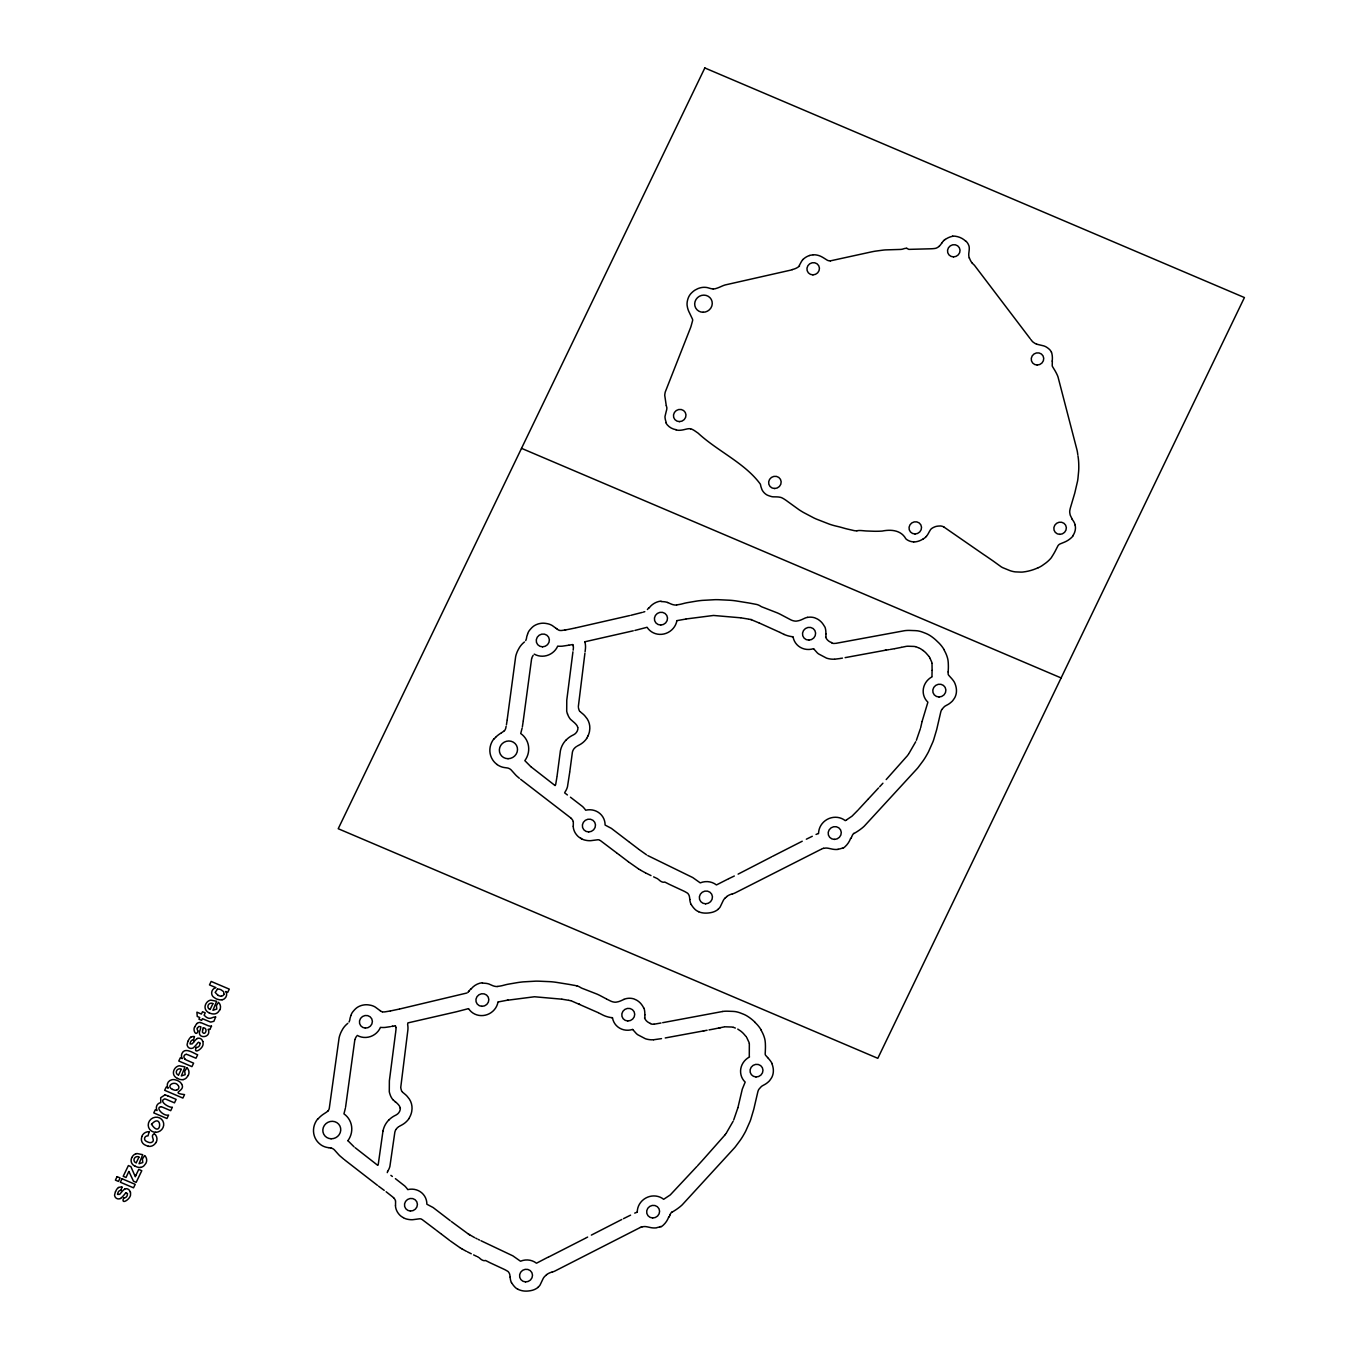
<?xml version="1.0" encoding="UTF-8"?>
<svg xmlns="http://www.w3.org/2000/svg" width="1359" height="1359" viewBox="0 0 1359 1359"><rect width="100%" height="100%" fill="white"/><g stroke="black" fill="none" stroke-linecap="round" stroke-linejoin="round"><path stroke-width="1.5" d="M825.949 633.923L825.932 635.417A18.109 17.242 -29.4 0 0 825.949 636.912M578.339 706.629L584.914 653.237M644.896 1014.816L644.862 1016.294A17.956 17.106 -29.4 0 0 644.879 1017.772M400.769 1087.183L407.87 1030.037A25.26 24.054 -29.4 0 0 407.972 1027.523L407.87 1026.096A18.38 17.497 -29.4 0 0 407.632 1024.482L407.904 1022.902L455.044 1012.081M948.157 671.89L948.344 668.543A62.021 59.049 -29.4 0 0 948.293 663.821L948.293 663.447A46.987 44.728 -29.4 0 0 948.191 662.003L948.038 660.559A23.239 22.118 -29.4 0 0 947.376 657.552A35.555 33.856 -29.4 0 0 945.422 652.507L943.876 649.517M932.104 670.242L932.019 663.464M932.087 670.463L931.985 675.389A20.623 19.638 -29.4 0 0 932.138 676.765A16.359 15.578 -29.4 0 0 927.891 702.178L922.081 721.459M1052.308 361.069L1052.223 365.758A4.298 4.077 -29.4 0 0 1052.461 366.488L1053.735 368.612A54.224 51.625 -29.4 0 1 1057.506 375.594A36.982 35.215 -29.4 0 1 1058.049 377.072L1076.821 449.302A36.982 35.198 -29.4 0 1 1077.381 451.817L1077.806 454.687M507.179 719.777L515.656 656.618A29.915 28.471 -29.4 0 1 516.318 654.155L517.116 652.031A30.119 28.675 -29.4 0 1 518.255 649.67L519.393 647.631A20.98 19.977 -29.4 0 1 523.521 642.756L524.438 641.992M523.266 720.746L531.607 658.724M507.128 720.287L506.431 724.772M523.215 721.204L522.383 726.759M569.778 771.742L572.394 752.257A10.057 9.581 -29.4 0 1 573.379 749.658M569.71 772.32L567.484 786.708A16.546 15.764 -29.4 0 1 565.225 791.702L564.648 792.858L567.416 794.964M573.158 650.163L573.328 648.6A16.886 16.087 -29.4 0 0 573.396 647.462L573.362 646.561M585.1 651.742L585.423 648.855A25.447 24.224 -29.4 0 0 585.525 646.306L585.44 644.964A18.567 17.667 -29.4 0 0 585.168 643.249L584.863 641.975M395.639 1032.313L395.945 1029.799A16.767 15.968 -29.4 0 0 396.013 1028.678L395.979 1027.761M557.054 776.142L560.367 751A28.658 27.282 -29.4 0 1 560.706 749.539L560.927 748.775A23.273 22.169 -29.4 0 1 561.216 747.875L561.267 747.722A20.98 19.977 -29.4 0 1 566.38 739.704M572.937 651.827L566.771 700.174L566.703 711.216A28.063 26.721 -29.4 0 0 567.196 713.084L567.484 713.985M395.571 1032.84L389.37 1080.813L389.286 1091.736A27.741 26.416 -29.4 0 0 389.761 1093.587L390.05 1094.471A17.497 16.648 -29.4 0 0 392.921 1099.72M556.935 777.008L555.712 784.33A3.652 3.482 -29.4 0 1 555.253 785.366M345.56 1107.313L354.818 1039.89M345.39 1108.18L343.946 1113.853A20.215 19.247 -29.4 0 1 347.904 1140.677M522.128 728.067L520.718 733.537A20.436 19.468 -29.4 0 1 524.846 760.649L530.859 766.697M506.126 726.318L505.854 727.609A6.438 6.132 -29.4 0 1 504.444 730.751M922.014 721.782L920.655 727.694M382.966 1131.096L378.312 1163.984A3.635 3.465 -29.4 0 1 377.853 1165.071M202.644 1029.952L202.967 1028.508A12.265 11.67 -29.4 0 0 203.086 1027.71C208.623 1027.863 205.141 1036.424 202.44 1032.228A8.035 7.644 -29.4 0 1 202.712 1029.969M737.937 1107.585L742.286 1089.154L745.174 1082.104A16.206 15.425 -29.4 0 1 749.438 1057.013A20.436 19.468 -29.4 0 1 749.285 1055.603L749.336 1043.746M737.886 1107.772L733.707 1119.935M920.4 728.611L916.374 740.298M120.951 1190.552L121.953 1187.07M193.488 1040.06L194.473 1036.577A5.385 5.13 -29.4 0 0 191.092 1037.087M149.082 1132.2L147.978 1135.903A2.854 2.718 -29.4 0 0 145.005 1140.235L145.702 1140.897A8.8 8.375 -29.4 0 0 147.451 1141.866A10.43 9.938 -29.4 0 0 149.796 1142.613L150.832 1142.596A2.735 2.599 -29.4 0 0 151.359 1142.477C156.421 1140.728 149.49 1135.954 154.026 1134.035M531.726 658.317L532.099 657.331A13.301 12.656 -29.4 0 1 532.354 656.788L533.17 655.327M223.997 994.125L223.623 991.679L221.109 989.845A7.101 6.761 -29.4 0 0 217.423 989.063M354.937 1039.499L355.328 1038.463A13.607 12.961 -29.4 0 1 355.565 1037.987L356.364 1036.526M527.649 633.906L527.887 633.192A10.447 9.938 -29.4 0 1 529.466 630.372L529.687 630.1A25.396 24.173 -29.4 0 1 530.622 629.013L531.063 628.521A23.375 22.254 -29.4 0 1 532.201 627.348L532.439 627.145A13.437 12.792 -29.4 0 1 533.509 626.244L533.9 625.972A13.93 13.267 -29.4 0 1 536.329 624.647L537.671 624.121A16.155 15.374 -29.4 0 1 539.37 623.645L540.729 623.39A15.73 14.983 -29.4 0 1 543.685 623.203L544.11 623.237A20.657 19.672 -29.4 0 1 545.859 623.424L547.728 623.764A15.696 14.949 -29.4 0 1 552.298 625.582L555.933 628.215M351.03 1015.207L351.217 1014.646A10.396 9.887 -29.4 0 1 352.779 1011.86L352.983 1011.606A25.243 24.037 -29.4 0 1 353.918 1010.518L354.342 1010.026A23.222 22.101 -29.4 0 1 355.48 1008.871L355.718 1008.667A13.335 12.707 -29.4 0 1 356.771 1007.783L357.145 1007.512A13.794 13.131 -29.4 0 1 359.557 1006.187L360.865 1005.677A15.917 15.153 -29.4 0 1 362.547 1005.201L363.889 1004.947A15.442 14.711 -29.4 0 1 366.896 1004.76L367.202 1004.777A20.249 19.281 -29.4 0 1 368.935 1004.964L370.769 1005.286A15.374 14.626 -29.4 0 1 375.288 1007.087L380.146 1010.671M527.598 634.075L527.496 634.415M350.928 1015.53L350.231 1017.619A11.501 10.94 -29.4 0 0 350.027 1018.435L349.807 1019.794A6.591 6.285 -29.4 0 1 349.603 1020.609L349.025 1022.019M123.703 1197.789C120.153 1205.977 131.551 1198.604 130.515 1193.898A5.402 5.147 -29.4 0 0 130.396 1191.928M196.223 1047.296C192.672 1055.467 204.088 1048.112 203.035 1043.406A5.402 5.147 -29.4 0 0 202.916 1041.436M527.292 634.993L526.901 636.182A11.568 11.008 -29.4 0 0 526.697 637.014L526.46 638.441A6.625 6.319 -29.4 0 1 526.256 639.206L525.712 640.582M128.85 1171.373L126.03 1177.489L123.21 1176.299L128.392 1165.563L130.872 1166.617L135.339 1176.741L136.002 1175.127M141.965 1136.566L141.693 1137.279A6.829 6.489 -29.4 0 0 144.173 1144.499L145.243 1145.076A13.08 12.469 -29.4 0 0 146.84 1145.756L148.386 1146.164M115.396 1191.673L114.581 1195.02A4.281 4.077 -29.4 0 0 114.734 1195.988A4.196 4.009 -29.4 0 0 120.543 1198.502M187.933 1041.181L187.117 1044.51A4.281 4.077 -29.4 0 0 187.253 1045.496A4.196 4.009 -29.4 0 0 193.063 1048.01A3.737 3.567 -29.4 0 0 193.607 1047.551L194.966 1046.243A47.633 45.357 -29.4 0 0 197.514 1043.202A3.907 3.72 -29.4 0 1 198.516 1042.2L200.062 1043.134M851.736 836.753L851.957 836.278A7.084 6.744 -29.4 0 1 853.86 833.305M851.498 837.314L850.989 838.452M670.072 1214.861L669.121 1217.001M733.113 1121.277L726.267 1133.168M915.711 741.759L908.695 753.922M197.48 1028.117L198.805 1026.453L200.843 1026.758A20.419 19.434 -29.4 0 1 200.232 1029.782C195.56 1039.482 212.072 1038.378 208.182 1029.341M587.954 736L587.19 737.461A18.975 18.058 -29.4 0 1 586.629 738.379M194.966 1026.589C192.265 1029.222 196.002 1037.596 198.176 1030.869A2.871 2.735 -29.4 0 1 197.225 1028.05M136.359 1162.54L138.907 1157.239M178.658 1074.765L181.206 1069.465M210.271 1009.142L212.836 1003.842M136.104 1174.872L138.737 1169.419L141.778 1170.711L136.172 1182.347L133.471 1181.192L129.071 1171.764M209.83 1029.493L211.494 1026.028M186.829 1067.953L184.705 1071.232L185.181 1074.663L181.342 1075.937L185.011 1066.917L179.371 1065.779A5.861 5.589 -29.4 0 0 178.301 1066.017A6.591 6.285 -29.4 0 0 174.513 1069.125A9.173 8.732 -29.4 0 0 174.122 1069.822A6.608 6.302 -29.4 0 0 173.85 1074.952A7.525 7.169 -29.4 0 0 176.755 1078.044L177.451 1078.485M144.53 1155.728L142.406 1158.989L142.78 1162.574L139.043 1163.712L142.712 1154.674L137.072 1153.553A5.861 5.589 -29.4 0 0 136.002 1153.774M799.211 265.583L800.655 263A19.145 18.228 -29.4 0 1 802.914 259.45M941.838 242.955L940.921 244.263A14.796 14.1 -29.4 0 1 939.477 245.996L939.256 246.2M387.587 1171.39L387.281 1172.63M941.838 709.568L942.925 708.209A24.309 23.137 -29.4 0 1 943.554 707.495L944.233 706.799A6.88 6.557 -29.4 0 1 945.252 706L946.968 705.049A27.571 26.263 -29.4 0 0 948.667 704.098A19.4 18.482 -29.4 0 0 951.164 702.178L951.419 701.974A11.008 10.481 -29.4 0 0 952.829 700.531L954.052 698.781A17.973 17.123 -29.4 0 0 954.731 697.711A10.923 10.396 -29.4 0 0 955.292 696.572A14.932 14.219 -29.4 0 0 956.43 691.697A17.718 16.869 -29.4 0 0 956.311 688.554L956.124 687.399A25.074 23.867 -29.4 0 0 955.649 685.48L955.071 683.798A15.645 14.898 -29.4 0 0 953.848 681.369A36.353 34.604 -29.4 0 0 950.604 677.394L948.752 675.304A3.126 2.99 -29.4 0 1 948.191 674.217A11.042 10.515 -29.4 0 1 948.225 671.89M725.128 1134.731L725.859 1133.746M907.642 755.349L908.39 754.347M724.925 1135.003L702.773 1160.025M907.336 755.774L886.187 779.573M193.946 1041.758L193.471 1042.336A29.881 28.454 -29.4 0 1 192.163 1043.865L190.073 1043.984A4.977 4.74 -29.4 0 1 190.668 1041.843A2.905 2.752 -29.4 0 1 193.505 1039.805M468.498 991.645L470.639 989.097M468.855 991.204L468.057 992.189M647.394 609.528L648.889 607.745M317.785 1119.221L319.144 1117.727A26.195 24.938 -29.4 0 1 323.425 1114.176L326.126 1112.409A12.061 11.484 -29.4 0 0 327.791 1111.084M494.2 738.871L495.576 737.376M926.294 536.465L926.04 536.754A9.462 9.003 -29.4 0 1 925.173 537.586L923.169 539.013M702.297 1160.535L697.507 1165.801M858.786 809.268L867.874 799.432M882.925 783.209L879.681 786.725M858.192 809.93L852.178 816.012A26.433 25.158 -29.4 0 1 851.736 816.368L846.708 819.749M868.044 799.262L878.56 787.931M696.742 1166.634L670.412 1194.765A26.212 24.955 -29.4 0 1 669.902 1195.173L663.668 1199.301A16.155 15.374 -29.4 0 0 637.252 1212.177M388.929 1119.935L389.54 1119.34A22.78 21.693 -29.4 0 1 394.178 1115.977L396.148 1114.958A7.542 7.169 -29.4 0 0 400.327 1107.976M566.397 739.721L567.026 739.143A22.984 21.88 -29.4 0 1 571.731 735.746L573.719 734.709A7.593 7.22 -29.4 0 0 577.949 727.66M357.043 1035.694L357.298 1035.439A16.138 15.357 -29.4 0 0 380.452 1027.37L381.2 1027.438A25.736 24.496 -29.4 0 0 385.141 1027.421L390.509 1026.64M725.264 897.925L726.725 896.685M538.164 1287.143L538.521 1286.82A9.666 9.207 -29.4 0 0 540.084 1284.985L543.056 1278.751A8.749 8.324 -29.4 0 1 545.112 1276.067L546.556 1274.827M718.231 909.12L718.588 908.797A9.734 9.258 -29.4 0 0 720.168 906.946L723.192 900.643A8.8 8.375 -29.4 0 1 725.264 897.925M347.785 1023.361L346.987 1024.04A20.861 19.858 -29.4 0 0 342.791 1028.933L341.738 1030.835A29.966 28.522 -29.4 0 0 340.548 1033.299L339.767 1035.405A29.745 28.318 -29.4 0 0 339.104 1037.851L329.337 1107.925A6.404 6.099 -29.4 0 1 327.893 1111.169M945.201 239.405L944.318 240.067A9.122 8.681 -29.4 0 0 943.792 240.543M398.799 1126.645L398.578 1126.815A10.345 9.853 -29.4 0 0 396.064 1129.295M501.539 732.739L502.643 732.008A12.163 11.585 -29.4 0 0 504.325 730.666M501.267 732.909L499.908 733.792A26.416 25.142 -29.4 0 0 495.559 737.359M672.144 1212.109L673.215 1211.464A61.291 58.352 -29.4 0 0 677.92 1208.372L679.619 1207.081A39.938 38.018 -29.4 0 0 682.235 1204.821L733.996 1148.372A37.423 35.623 -29.4 0 0 735.355 1146.809L740.077 1140.473A62.14 59.167 -29.4 0 0 743.016 1135.954L744.443 1133.474A65.759 62.616 -29.4 0 0 745.802 1130.926L750.032 1121.413A63.992 60.934 -29.4 0 0 750.763 1119.408L753.701 1109.522A93.754 89.269 -29.4 0 0 754.483 1106.226L757.744 1092.228A10.379 9.887 -29.4 0 1 758.832 1089.374L759.987 1088.049A24.156 23.001 -29.4 0 1 760.598 1087.336L761.278 1086.656A6.829 6.506 -29.4 0 1 762.297 1085.858L763.979 1084.924A27.282 25.974 -29.4 0 0 765.644 1083.972A19.247 18.33 -29.4 0 0 768.124 1082.087L768.379 1081.866A10.923 10.413 -29.4 0 0 769.755 1080.439L770.978 1078.706A17.888 17.021 -29.4 0 0 771.64 1077.636A10.855 10.345 -29.4 0 0 772.201 1076.515A14.847 14.134 -29.4 0 0 773.322 1071.707A17.565 16.733 -29.4 0 0 773.22 1068.599L773.033 1067.444A24.785 23.596 -29.4 0 0 772.575 1065.558L772.014 1063.893M854.047 833.492L855.134 832.846A61.885 58.93 -29.4 0 0 859.89 829.737L861.623 828.429A40.243 38.307 -29.4 0 0 864.273 826.153L916.679 769.16A37.644 35.844 -29.4 0 0 918.055 767.58L922.829 761.176A62.463 59.473 -29.4 0 0 925.802 756.623L927.246 754.109A66.081 62.922 -29.4 0 0 928.622 751.544L932.886 741.929A64.315 61.24 -29.4 0 0 933.633 739.891L936.589 729.919A94.281 89.762 -29.4 0 0 937.387 726.572L940.666 712.422A10.43 9.938 -29.4 0 1 941.77 709.534M846.64 819.783L845.264 820.632A16.359 15.578 -29.4 0 0 818.56 833.509M197.361 1038.565L196.613 1039.04A15.017 14.286 -29.4 0 0 193.98 1041.775M399.359 1126.305L402.009 1124.878A19.604 18.669 -29.4 0 0 408.957 1118.627M576.997 746.193L579.698 744.749A19.773 18.822 -29.4 0 0 586.714 738.447M591.352 1235.11L621.776 1219.499M772.49 856.374L802.235 841.221M771.674 856.816L738.107 874.126M587.632 1237.064L585.389 1238.253M584.931 1238.491L548.577 1257.041M124.841 1189.074L124.077 1189.533A15.017 14.286 -29.4 0 0 121.461 1192.285L120.951 1192.845A29.881 28.454 -29.4 0 1 119.643 1194.357L117.537 1194.425A4.977 4.74 -29.4 0 1 118.148 1192.336A2.905 2.752 -29.4 0 1 120.968 1190.314M640.31 1227.466L554.897 1271.056A19.926 18.958 -29.4 0 1 552.467 1272.007L552.196 1272.058M821.617 849.035L821.77 848.967A7.644 7.271 -29.4 0 1 823.571 848.305M734.319 876.011L728.832 878.644M820.938 849.375L735.168 892.88A20.181 19.213 -29.4 0 1 732.722 893.831L732.433 893.899M806.346 839.199L812.291 836.278M630.576 1215.15L623.475 1218.666M1038.31 567.705L1039.465 567.145A23.324 22.203 -29.4 0 0 1042.2 565.565L1044.697 563.798A31.138 29.66 -29.4 0 0 1051.56 557.428L1051.747 556.935A46.97 44.711 -29.4 0 0 1053.429 554.285A58.743 55.923 -29.4 0 0 1055.943 549.699L1057.981 545.74A5.079 4.841 -29.4 0 1 1060.105 543.923L1060.309 543.838A22.084 21.014 -29.4 0 1 1061.192 543.481L1064.284 542.224A21.999 20.946 -29.4 0 0 1072.914 536.125M623.917 999.392L621.742 1000.411A32.497 30.951 -29.4 0 1 620.689 1000.87A19.96 19.009 -29.4 0 1 618.226 1001.736L616.171 1002.144A8.562 8.154 -29.4 0 1 614.897 1002.195A12.639 12.027 -29.4 0 1 610.344 1000.904L606.692 999.086M634.704 1213.111L636.929 1212.262M816.046 834.443L818.305 833.577M660.899 1226.43L659.913 1226.82M842.665 847.948L841.663 848.339A21.2 20.181 -29.4 0 1 838.758 849.103L838.095 849.222M467.054 992.97L399.648 1009.007M126.03 1192.743L127.542 1193.644M547.915 1257.245L536.482 1263.224A16.053 15.289 -29.4 0 0 520.497 1261.22L512.87 1255.852L480.967 1240.733M468.057 1008.752L455.995 1011.877M643.164 612.145L644.795 611.669M646.476 627.45L634.874 630.44M642.026 612.467L630.882 615.304M217.423 989.233L215.164 992.393L218.035 995.4M728.594 878.746L716.448 884.947A16.359 15.578 -29.4 0 0 700.242 882.874L692.75 877.557L647.801 855.592M507.332 1000.258L534.478 996.759L561.743 999.171M508.011 1000.071L498.413 1001.906M686.125 618.974L713.526 615.457L740.587 617.801M685.768 619.075L677.275 620.57M584.812 641.788L633.26 630.797M399.393 1009.058L390.458 1010.943M576.386 627.722L629.625 615.576M575.587 627.909L568.13 629.455M720.44 1027.676L719.132 1027.965M901.663 647.292L906.572 646.289M901.323 647.377L894.664 648.685M395.35 1025.807L391.749 1026.419L392.649 1026.283M572.717 644.557L568.962 645.168M565.786 629.829L562.15 630.423A10.125 9.632 -29.4 0 1 559.942 630.457L559.823 630.423M565.157 629.947L567.62 629.523M662.682 1022.681L722.444 1011.521M665.247 1037.953L707.105 1030.241M845.128 657.637L885.473 650.214M660.984 1023.004L654.902 1024.057A15.832 15.068 -29.4 0 1 654.172 1024.159M568.725 645.219L562.354 646.171A26.212 24.955 -29.4 0 1 558.362 646.188L557.717 646.12A16.359 15.578 -29.4 0 1 534.257 654.121M661.51 1038.633L653.628 1039.754M709.024 1029.901L712.184 1029.341M712.931 1029.205L724.296 1026.894M842.461 658.113L840.813 658.402M890.23 649.449L894.29 648.736M642.094 1226.871L642.586 1226.786A31.087 29.609 -29.4 0 1 643.486 1226.65A9.19 8.749 -29.4 0 1 645.389 1226.582L646.221 1226.684A23.698 22.559 -29.4 0 1 647.75 1226.956L649.772 1227.398A19.179 18.262 -29.4 0 0 656.414 1227.856L657.06 1227.568A20.895 19.892 -29.4 0 0 659.913 1226.82M889.245 649.619L885.711 650.18M840.457 658.469L834.97 659.166M823.588 848.373L824.081 848.288A31.614 30.102 -29.4 0 1 824.981 848.152A9.36 8.901 -29.4 0 1 826.918 848.067L827.767 848.186A24.19 23.035 -29.4 0 1 829.313 848.475L831.385 848.916A19.57 18.618 -29.4 0 0 838.112 849.392M704.149 1030.717L703.384 1030.835M886.136 650.129L885.236 650.248M390.373 1010.96L385.056 1011.843A9.938 9.462 -29.4 0 1 382.796 1011.894L382.643 1011.843M497.819 986.362L499.161 986.192A36.183 34.451 -29.4 0 0 501.624 985.768L502.286 985.615A37.78 35.98 -29.4 0 0 503.153 985.394L505.191 984.867A48.16 45.866 -29.4 0 1 506.278 984.596L506.567 984.528A54.377 51.761 -29.4 0 1 508.215 984.188L517.83 982.54A100.073 95.283 -29.4 0 1 520.191 982.217A119.575 113.85 -29.4 0 1 523.13 981.877L535.82 981.147A102.367 97.457 -29.4 0 1 538.945 981.181L550.31 981.691A73.267 69.768 -29.4 0 1 556.595 982.387L567.264 984.103A74.354 70.804 -29.4 0 1 570.134 984.579L574.279 985.36M676.629 604.857L677.988 604.687A36.778 35.011 -29.4 0 0 680.485 604.262L681.165 604.109A38.358 36.523 -29.4 0 0 682.031 603.906L684.104 603.362A48.907 46.563 -29.4 0 1 685.208 603.09L685.497 603.039A55.226 52.593 -29.4 0 1 687.178 602.683L696.912 601.035A101.772 96.897 -29.4 0 1 699.324 600.712A121.647 115.821 -29.4 0 1 702.297 600.389L715.174 599.676A104.303 99.309 -29.4 0 1 718.35 599.693L729.885 600.253A74.745 71.161 -29.4 0 1 736.272 600.95L747.093 602.7A75.883 72.248 -29.4 0 1 750.015 603.192L756.708 604.466A13.301 12.656 -29.4 0 1 760.14 605.91L760.445 606.114A12.995 12.367 -29.4 0 0 762.025 606.946L762.484 607.116A35.045 33.38 -29.4 0 0 763.639 607.558L777.399 612.926A86.908 82.746 -29.4 0 1 780.151 614.217L790.819 619.84A12.894 12.282 -29.4 0 0 795.474 621.131A8.715 8.29 -29.4 0 0 796.782 621.063L798.871 620.655A20.232 19.264 -29.4 0 0 801.368 619.772A32.905 31.325 -29.4 0 0 802.422 619.313L804.63 618.277A13.131 12.503 -29.4 0 1 807.501 617.36M952.676 236.313L952.132 236.381A18.38 17.514 -29.4 0 0 945.252 239.49M812.784 254.931L810.915 255.152A9.666 9.207 -29.4 0 0 809.556 255.475M813.311 254.88L813.82 254.846A8.901 8.477 -29.4 0 1 815.145 254.829L815.434 254.863A17.582 16.75 -29.4 0 1 820.683 256.29L822.178 257.055A46.682 44.456 -29.4 0 1 824.03 258.159L827.342 260.248A6.183 5.895 -29.4 0 0 830.366 260.843M830.366 260.86L870.049 252.196A100.532 95.708 -29.4 0 1 873.497 251.483A71.466 68.035 -29.4 0 1 875.23 251.177L882.721 250.175A41.738 39.734 -29.4 0 1 885.49 249.903L900.456 249.427A10.447 9.955 -29.4 0 0 903.005 249.003L903.735 248.765A9.054 8.613 -29.4 0 1 906.725 248.272M725.179 1026.809L731.499 1027.013A14.066 13.403 -29.4 0 1 732.739 1027.166L733.096 1027.251M907.455 646.204L913.877 646.425A14.354 13.675 -29.4 0 1 915.134 646.595L915.49 646.663M653.917 1024.176L653.186 1024.21A6.54 6.217 -29.4 0 1 651.607 1024.108L650.417 1023.684M653.475 1039.771L651.708 1039.805A21.727 20.691 -29.4 0 1 645.423 1038.752L637.711 1034.709A23.12 22.016 -29.4 0 1 636.369 1033.604L632.716 1029.51M834.715 643.419L834.392 643.436A6.659 6.336 -29.4 0 1 832.795 643.334L831.572 642.909M834.46 659.183L832.795 659.2A22.169 21.098 -29.4 0 1 826.544 658.13L818.577 653.917A23.545 22.423 -29.4 0 1 817.354 652.915L813.633 648.77M160.838 1106.719C154.977 1107.517 163.658 1116.622 168.601 1115.043L166.936 1118.508L153.771 1112.902L155.283 1109.776L157.066 1110.524L156.659 1109.556A5.623 5.351 -29.4 0 1 156.863 1105.546A4.824 4.587 -29.4 0 1 160.787 1102.659L160.685 1097.732L164.796 1094.98M482.445 983.135L482.632 983.135A19.96 19.009 -29.4 0 1 483.617 983.169L485.35 983.304A14.32 13.624 -29.4 0 1 488.985 984.035L492.179 985.428A12.316 11.721 -29.4 0 0 497.819 986.549M661.018 601.561L661.187 601.561A20.351 19.366 -29.4 0 1 662.19 601.612L663.956 601.731A14.609 13.913 -29.4 0 1 667.66 602.496M713.101 288.889L713.934 288.889A7.627 7.254 -29.4 0 0 715.412 288.686L717.467 288.023A46.529 44.303 -29.4 0 0 720.627 286.732L722.614 285.866A27.52 26.212 -29.4 0 1 725.094 284.965L791.006 270.067A23.664 22.525 -29.4 0 0 792.348 269.711M913.622 541.85L913.146 541.833A10.855 10.328 -29.4 0 1 911.719 541.646L911.243 541.562A14.27 13.59 -29.4 0 1 908.288 540.474A10.277 9.785 -29.4 0 1 905.824 538.776C901.068 530.078 890.909 529.263 882.144 531.08A100.141 95.351 -29.4 0 1 874.177 531.267L866.481 530.978A74.898 71.314 -29.4 0 1 864.783 530.859L862.506 530.656A37.169 35.385 -29.4 0 0 859.737 530.503L859.381 530.503A12.333 11.738 -29.4 0 0 858.158 530.588L857.631 530.656A23.222 22.118 -29.4 0 1 856.883 530.74M209.541 1029.493L208.522 1029.392M906.725 248.34L908.882 249.377L930.32 248.799A40.838 38.884 -29.4 0 0 935.009 248.442L935.451 248.34A5.079 4.841 -29.4 0 0 936.759 247.899L937.098 247.712A11.229 10.685 -29.4 0 0 939.29 246.234M792.365 636.708L793.061 636.776A16.359 15.578 -29.4 0 0 813.565 648.668M792.45 636.708L792.535 636.725A29.983 28.556 -29.4 0 1 784.075 634.415M611.788 1017.636L612.484 1017.704A16.07 15.289 -29.4 0 0 632.648 1029.426M328.776 1147.692L327.893 1147.574A16.784 15.968 -29.4 0 1 323.595 1146.333L322.983 1146.045A15.255 14.524 -29.4 0 1 320.605 1144.601L319.569 1143.751A18.958 18.058 -29.4 0 1 316.137 1139.81A18.771 17.871 -29.4 0 1 317.598 1119.086M328.98 1147.726L330.967 1148.049M561.98 999.205L568.368 1000.258M741.063 617.869L748.113 619.024M750.949 619.551L758.781 622.813M571.12 1000.768L598.3 1012.71M574.772 985.445L576.726 985.819M751.51 619.636L748.945 619.194M570.576 1000.666L568.725 1000.326M200.266 1022.546L199.586 1022.461A3.805 3.618 -29.4 0 0 197.191 1023.48M676.069 429.903L677.903 430.242A10.702 10.192 -29.4 0 0 679.007 430.31A22.678 21.591 -29.4 0 0 684.155 429.614L686.278 429.121A16.308 15.527 -29.4 0 1 688.945 428.697L689.183 428.697A5.776 5.504 -29.4 0 1 690.542 428.832M915.83 646.748L917.971 647.58M733.469 1027.353L735.355 1028.067M759.154 622.949L779.93 632.377M578.73 1003.961L579.647 1004.267M1036.781 344.218L1043.474 345.815A12.995 12.367 -29.4 0 1 1046.209 346.97L1046.583 347.208A19.587 18.635 -29.4 0 1 1049.165 349.161L1049.42 349.382A8.8 8.375 -29.4 0 1 1051.356 352.202M667.643 602.53L670.887 603.906A12.554 11.959 -29.4 0 0 676.629 605.061M918.565 647.818L919.601 648.226M521.516 448.334L1061.107 677.937M225.798 991.56L227.717 992.376L229.28 989.131L211.155 981.436L209.49 984.901L215.928 987.636A5.657 5.385 -29.4 0 0 212.378 990.286A5.861 5.589 -29.4 0 0 212.14 995.247A6.251 5.963 -29.4 0 0 213.516 997.064L215.741 998.576A15.187 14.456 -29.4 0 0 216.964 999.12L219.309 999.748A7.033 6.71 -29.4 0 0 222.129 999.663M168.142 1087.896L166.223 1087.064L164.66 1090.309L182.887 1098.072L184.552 1094.607C169.416 1092.636 186.234 1091.141 181.647 1084.227M167.701 1095.796L176.143 1099.38L174.479 1102.845L166.953 1099.652A10.77 10.26 -29.4 0 0 164.711 1098.887C157.967 1101.113 169.467 1108.112 172.372 1107.211L170.707 1110.677L163.25 1107.5A14.762 14.049 -29.4 0 0 161.025 1106.702M698.594 911.634L697.575 911.159A11.772 11.212 -29.4 0 1 694.755 909.103L694.432 908.763A22.933 21.829 -29.4 0 1 691.493 904.907L691.238 904.448M784.075 634.432L780.083 632.462M656.04 877.999L657.45 878.678M477.332 1256.667L478.351 1257.16M476.72 1256.379L473.595 1254.901M655.208 877.625L653.611 876.861M172.44 1089.442C165.135 1085.756 175.226 1079.912 178.318 1085.807M479.557 1240.054L478.249 1239.408M517.813 1289.198L518.815 1289.674A18.567 17.684 -29.4 0 0 526.154 1291.118A25.702 24.462 -29.4 0 0 532.439 1290.252A14.949 14.236 -29.4 0 0 538.232 1287.228M477.043 1238.813L475.854 1238.236M650.995 875.587L645.865 873.056M471.267 1253.762L467.428 1251.86M474.665 1237.641L468.889 1234.346M645.389 872.818L640.972 870.389M466.477 1251.384L461.839 1248.819M943.809 526.952L983.984 554.744A80.538 76.682 -29.4 0 1 985.513 555.746L992.58 560.604A96.404 91.783 -29.4 0 1 994.312 561.845L1001.226 566.839A22.491 21.421 -29.4 0 0 1002.738 567.671L1010.026 570.644A26.602 25.328 -29.4 0 0 1013.797 571.646A20.079 19.111 -29.4 0 0 1015.394 571.884L1020.83 572.105A19.213 18.279 -29.4 0 0 1022.58 572.054L1023.072 572.003A46.919 44.66 -29.4 0 0 1038.293 567.654M209.065 1012.846L208.352 1012.438A7.525 7.169 -29.4 0 1 205.481 1009.329A6.608 6.302 -29.4 0 1 205.736 1004.182A9.173 8.732 -29.4 0 1 206.126 1003.486A6.591 6.285 -29.4 0 1 209.898 1000.326A5.861 5.589 -29.4 0 1 211.002 1000.139L216.642 1001.277L212.955 1010.298L216.794 1009.041L216.421 1005.677L218.442 1002.313A6.88 6.557 -29.4 0 1 219.886 1009.805M135.153 1166.243L134.422 1165.852A7.525 7.169 -29.4 0 1 131.551 1162.743A6.608 6.302 -29.4 0 1 131.806 1157.579M598.911 1013.033L603.396 1015.309A29.592 28.182 -29.4 0 0 611.788 1017.67M606.318 998.882L599.795 995.417A85.09 81.013 -29.4 0 0 597.094 994.142L583.555 988.859A34.315 32.684 -29.4 0 1 582.416 988.435L581.975 988.248A12.724 12.112 -29.4 0 1 580.412 987.432L580.089 987.246A13.029 12.401 -29.4 0 0 576.743 985.802M600.1 840.355L616.561 852.806M421.919 1219.363L435.288 1229.453M920.213 648.532L923.169 650.519M573.192 826.306A15.747 14.983 -29.4 0 0 576.216 834.341L576.879 835.156A15.391 14.66 -29.4 0 0 578.509 836.804L579.308 837.399A15.527 14.779 -29.4 0 0 580.106 837.925L581.992 838.996A13.165 12.537 -29.4 0 0 584.965 840.1L586.629 840.44A19.587 18.652 -29.4 0 0 590.859 840.66L597.603 839.794A4.043 3.839 -29.4 0 1 599.285 839.981M737.75 1029.086L740.655 1031.039A29.711 28.284 -29.4 0 1 743.526 1033.604L746.329 1036.849M580.633 838.214L581.652 838.809M395.435 1205.535A15.544 14.796 -29.4 0 0 398.391 1213.468L398.917 1214.114A15.102 14.371 -29.4 0 0 400.65 1215.897L401.33 1216.407A15.204 14.473 -29.4 0 0 402.23 1217.001L403.3 1217.63M403.487 1217.715L404.082 1218.055A12.894 12.265 -29.4 0 0 407.004 1219.142L408.651 1219.465A19.213 18.296 -29.4 0 0 412.813 1219.686L419.455 1218.819A3.958 3.771 -29.4 0 1 421.12 1219.006M638.543 868.894L640.684 870.219M459.903 1247.613L461.703 1248.734M638.254 868.707L628.453 861.827M468.481 1234.108L469.585 1234.787M459.733 1247.528L450.169 1240.818M468.345 1234.023L451.324 1221.486M646.578 854.845L639.206 849.613M184.943 1059.222L185.045 1059.307A19.043 18.126 -29.4 0 0 187.661 1060.581L193.607 1063.163L191.942 1066.628L178.776 1061.022L180.339 1057.778L182.259 1058.593L181.8 1057.608A5.759 5.487 -29.4 0 1 182.021 1053.361C185.028 1046.668 194.116 1053.667 197.65 1054.771L195.985 1058.236L189.258 1055.382A18.041 17.174 -29.4 0 0 186.608 1054.397M557.156 629.149L556.171 628.419M395.384 1178.644L404.761 1185.982A30.085 28.641 -29.4 0 1 406.868 1188.361L407.785 1189.601A16.07 15.306 -29.4 0 1 426.862 1204.227L433.062 1207.505L450.169 1220.62M386.092 1191.724L393.634 1197.704M384.223 1190.382L378.482 1186.118M570.457 797.206L582.603 806.567A30.645 29.168 -29.4 0 1 584.761 808.962L585.695 810.219A16.359 15.578 -29.4 0 1 605.095 825.049L611.38 828.378L628.605 841.544M619.211 854.777L628.232 861.64M392.36 1176.452L390.882 1175.348M441.267 1234.006L449.353 1240.172M629.03 841.867L638.781 849.273M440.707 1233.598L435.984 1229.997M618.838 854.505L617.02 853.163M555.084 785.57L531.165 766.935M497.054 764.488L496.069 763.69A19.315 18.38 -29.4 0 1 492.57 759.698A18.941 18.024 -29.4 0 1 493.997 738.718M377.666 1165.292L355.158 1147.709M377.411 1185.303L344.608 1159.856M395.231 1101.758L396.25 1102.557A19.807 18.856 -29.4 0 1 397.066 1103.27L398.17 1104.391A16.886 16.07 -29.4 0 1 398.629 1104.935L399.07 1105.513A5.674 5.402 -29.4 0 1 400.022 1107.483L400.056 1107.993M395.588 1102.047L393.074 1099.822M520.599 779.285L571.358 818.39M580.208 711.725L583.351 714.341A30.289 28.828 -29.4 0 1 584.846 715.853L587.19 718.843A18.092 17.225 -29.4 0 1 589.534 731.074L589.432 731.703A21.014 20.011 -29.4 0 1 588.005 735.882M343.895 1159.278L339.852 1155.846A29.422 28.012 -29.4 0 1 338.493 1154.454L334.416 1149.901A7.712 7.339 -29.4 0 0 330.967 1147.998M354.019 1146.792L348.023 1140.813M402.536 1092.16L405.678 1094.793A29.711 28.301 -29.4 0 1 407.156 1096.288L409.382 1099.125A17.922 17.072 -29.4 0 1 411.743 1111.339L411.607 1112.07A20.912 19.909 -29.4 0 1 410.231 1116.079L409.467 1117.557A18.873 17.973 -29.4 0 1 408.855 1118.559M519.359 778.282L516.658 775.955A29.966 28.539 -29.4 0 1 515.282 774.545L511.222 770.009A7.865 7.491 -29.4 0 0 507.637 768.005L504.512 767.563A17.123 16.308 -29.4 0 1 500.146 766.306L499.534 766A15.578 14.83 -29.4 0 1 497.122 764.556M658.249 879.239L659.506 880.343A10.159 9.683 -29.4 0 0 661.663 881.753L662.003 881.889A3.788 3.601 -29.4 0 0 664.755 882.042L667.337 883.333A75.713 72.095 -29.4 0 0 669.613 884.488L683.611 890.994A55.413 52.763 -29.4 0 1 685.191 891.793L686.856 892.761A6.132 5.844 -29.4 0 1 688.011 893.593L688.079 893.763A10.328 9.819 -29.4 0 1 688.367 894.171L688.486 894.341A7.39 7.033 -29.4 0 1 689.336 896.193L689.387 896.532A15 14.286 -29.4 0 1 689.642 897.993L689.794 899.403M479.132 1257.704L480.373 1258.808A9.955 9.479 -29.4 0 0 482.496 1260.184L482.836 1260.32A3.72 3.533 -29.4 0 0 485.537 1260.473L488.068 1261.747A74.133 70.583 -29.4 0 0 490.31 1262.885L504.087 1269.289A54.258 51.659 -29.4 0 1 505.65 1270.087L507.298 1271.039A6.014 5.725 -29.4 0 1 508.419 1271.854L508.487 1272.024A10.142 9.666 -29.4 0 1 508.776 1272.415L508.878 1272.585A7.271 6.931 -29.4 0 1 509.727 1274.402L509.778 1274.759A14.847 14.134 -29.4 0 1 510.016 1276.203L510.118 1277.12M965.977 241.222L966.657 241.902A10.566 10.057 -29.4 0 1 968.254 244.246A16.053 15.289 -29.4 0 1 968.661 245.13L968.865 245.656A7.542 7.169 -29.4 0 1 969.205 247.219L969.256 248.119A19.519 18.584 -29.4 0 1 969.205 249.801A41.382 39.394 -29.4 0 1 969.103 250.888L968.899 252.621A13.93 13.267 -29.4 0 0 969.205 258.006M767.648 1057.523L765.797 1055.518A3.092 2.939 -29.4 0 1 765.236 1054.431A10.957 10.43 -29.4 0 1 765.287 1052.138L765.406 1048.808A61.529 58.573 -29.4 0 0 765.372 1044.137L765.372 1043.78A46.58 44.337 -29.4 0 0 765.27 1042.353L765.117 1040.926A22.984 21.88 -29.4 0 0 764.488 1037.953A35.079 33.397 -29.4 0 0 762.569 1032.959L761.057 1030.02M972.008 262.831L973.01 263.935A29.303 27.893 -29.4 0 0 974.369 265.192L1030.19 338.68M1030.903 339.597L1032.313 341.398A4.909 4.672 -29.4 0 0 1032.721 341.805L1033.995 342.723A16.75 15.934 -29.4 0 0 1036.747 344.286M1072.268 519.308L1070.246 515.197A35.436 33.737 -29.4 0 1 1069.907 513.549L1069.822 513.023A8.477 8.069 -29.4 0 1 1069.754 510.848L1070.009 509.472A48.958 46.614 -29.4 0 1 1070.314 508.147L1074.273 494.761A84.377 80.334 -29.4 0 0 1074.799 492.96L1077.551 481.137A58.845 56.042 -29.4 0 0 1077.993 478.028L1078.621 471.454A63.109 60.085 -29.4 0 0 1078.791 466.817L1078.757 464.574A68.001 64.739 -29.4 0 0 1078.316 458.323L1077.976 455.894M928.961 656.397L926.108 653.118A30.289 28.845 -29.4 0 0 923.186 650.519M929.335 656.992L929.811 657.892M746.703 1037.444L749.03 1042.455A9.428 8.969 -29.4 0 1 749.285 1043.44M511.579 1282.573L511.833 1283.032A22.542 21.455 -29.4 0 0 514.704 1286.837L515.027 1287.177A11.535 10.991 -29.4 0 0 517.796 1289.249M929.998 658.232L931.713 662.071A9.53 9.071 -29.4 0 1 931.968 663.073M666.335 405.695L666.878 407.853A14.932 14.219 -29.4 0 1 666.623 409.908L666.556 410.197A8.392 8.001 -29.4 0 1 666.318 410.996L665.027 416.364A6.455 6.132 -29.4 0 0 665.01 417.298L665.197 418.844A28.811 27.418 -29.4 0 0 665.689 420.865L666.284 422.632M643.86 1008.293L643.028 1006.696A26.823 25.549 -29.4 0 0 641.907 1004.981L641.176 1004.012A17.327 16.495 -29.4 0 0 639.359 1002.127A18.941 18.041 -29.4 0 0 636.522 1000.105L633.923 998.916A14.83 14.117 -29.4 0 0 626.754 998.508A12.944 12.333 -29.4 0 0 623.917 999.409M572.835 644.693L573.039 645.219A4.824 4.604 -29.4 0 1 573.243 645.865L573.328 646.255M395.469 1025.943L395.673 1026.453A4.773 4.536 -29.4 0 1 395.877 1027.098L395.945 1027.489M666.233 405.492L664.738 395.299A23.392 22.271 -29.4 0 1 665.264 391.97L689.811 329.574A52.593 50.079 -29.4 0 0 691.001 326.398L692.614 320.605A6.082 5.793 -29.4 0 0 692.563 319.314L689.421 312.723A23.816 22.678 -29.4 0 1 687.501 307.542L687.127 305.435A13.743 13.08 -29.4 0 1 687.076 303.278L687.178 302.174A19.926 18.975 -29.4 0 1 688.079 298.453A14.202 13.522 -29.4 0 1 690.865 293.629L691.646 292.848A19.943 18.992 -29.4 0 1 694.976 290.13L697.796 288.669A20.079 19.111 -29.4 0 1 700.921 287.683L701.363 287.598A12.435 11.84 -29.4 0 1 702.943 287.378L703.333 287.344A16.801 16.002 -29.4 0 1 706.816 287.513A12.554 11.942 -29.4 0 1 707.733 287.717L710.417 288.482A12.826 12.214 -29.4 0 0 713.101 288.889M969.392 257.938L969.748 258.856A38.613 36.761 -29.4 0 0 970.343 260.198L970.938 261.302A12.231 11.653 -29.4 0 0 972.008 262.831M573.277 826.17L573.311 822.925A7.78 7.407 -29.4 0 0 573.243 821.77M395.52 1205.399L395.571 1202.171A7.712 7.339 -29.4 0 0 395.486 1201.05M941.855 242.972A18.194 17.327 -29.4 0 1 943.758 240.509M952.693 236.058A19.4 18.482 -29.4 0 1 965.875 241.341M1051.509 352.151A22.39 21.319 -29.4 0 1 1052.189 361.052M1072.183 519.376A17.752 16.903 -29.4 0 1 1075.241 525.101M1075.105 525.152A18.397 17.514 -29.4 0 1 1075.207 525.95M1075.428 526.612A14.032 13.369 -29.4 0 1 1072.693 535.922M943.826 526.918A9.224 8.783 -29.4 0 0 940.139 525.95L939.765 526.018A17.327 16.495 -29.4 0 0 937.098 526.239L936.776 526.29A9.564 9.105 -29.4 0 0 935.281 526.68L934.992 526.799A16.291 15.51 -29.4 0 0 932.733 527.836L931.849 528.396A6.014 5.725 -29.4 0 0 930.49 529.721L929.012 532.218A25.855 24.615 -29.4 0 1 926.345 536.499M923.135 538.962A17.888 17.021 -29.4 0 1 913.622 542.02M856.883 530.825A13.301 12.673 -29.4 0 1 852.739 530.282L847.778 529.144A75.068 71.483 -29.4 0 1 845.179 528.498L841.051 527.326A83.952 79.926 -29.4 0 0 839.047 526.799L835.836 526.035A72.757 69.275 -29.4 0 1 829.466 524.183L816.266 519.036A88.896 84.649 -29.4 0 1 813.956 517.983L803.458 512.462A104.966 99.937 -29.4 0 1 799.109 509.778L787.456 501.369A30.391 28.947 -29.4 0 0 786.182 500.435A49.756 47.378 -29.4 0 0 783.379 498.617L782.037 497.887A8.63 8.222 -29.4 0 0 780.644 497.377L779.03 497.071A27.944 26.602 -29.4 0 0 775.734 496.867L773.254 496.833A9.904 9.428 -29.4 0 1 771.504 496.579L769.602 496.001A43.471 41.382 -29.4 0 1 768.243 495.508L767.648 495.271A9.717 9.241 -29.4 0 1 765.983 494.319A13.641 12.995 -29.4 0 1 761.957 489.631L760.989 486.828A41.483 39.496 -29.4 0 1 760.411 484.246C745.157 463.181 717.348 451.069 698.067 433.113A29.049 27.656 -29.4 0 1 696.861 432.298L695.536 431.364A39.938 38.035 -29.4 0 0 693.82 430.242L693.124 429.852A10.345 9.836 -29.4 0 0 690.559 428.815M676.102 429.699A15.391 14.643 -29.4 0 1 665.859 422.904M799.551 265.973A14.677 13.981 -29.4 0 1 792.314 269.507M802.999 259.501A15.034 14.32 -29.4 0 1 809.573 255.526M691.102 904.516A15.764 15 -29.4 0 1 689.828 899.403M698.56 911.736A18.941 18.041 -29.4 0 0 706.051 913.112A26.144 24.904 -29.4 0 0 712.422 912.263A15.119 14.388 -29.4 0 0 718.299 909.205M726.623 896.549A16.971 16.155 -29.4 0 1 732.433 893.848M850.615 838.333A20.351 19.366 -29.4 0 1 842.971 848.373M943.978 649.449A37.78 35.98 -29.4 0 0 937.438 641.584A47.786 45.493 -29.4 0 0 930.371 635.774L929.726 635.383A26.806 25.532 -29.4 0 0 925.938 633.447L923.831 632.631A28.029 26.687 -29.4 0 0 917.75 630.848A40.855 38.901 -29.4 0 0 913.622 630.576L910.19 630.44A31.903 30.374 -29.4 0 0 904.652 630.678L836.142 643.3A16.104 15.323 -29.4 0 1 835.394 643.385M831.691 642.569A10.091 9.615 -29.4 0 1 825.609 637.048M825.83 633.923A18.873 17.973 -29.4 0 0 825.049 627.28L824.047 625.701A27.265 25.957 -29.4 0 0 822.908 623.968L822.161 622.983A17.65 16.801 -29.4 0 0 820.292 621.08A19.332 18.397 -29.4 0 0 817.422 619.024L814.788 617.835A15.119 14.388 -29.4 0 0 807.501 617.394M649.126 607.915A16.529 15.73 -29.4 0 1 660.967 601.086M559.432 630.423A6.557 6.251 -29.4 0 1 557.309 629.149M571.273 818.458A8.307 7.916 -29.4 0 1 573.26 821.482M577.643 727.167A5.759 5.487 -29.4 0 0 576.658 725.162L576.216 724.585A17.191 16.376 -29.4 0 0 575.74 724.041L574.636 722.903A20.198 19.23 -29.4 0 0 573.787 722.173L570.457 719.268A17.752 16.903 -29.4 0 1 567.535 713.968M676.901 620.604A16.359 15.578 -29.4 0 1 647.071 627.263M578.407 707.529A12.384 11.789 -29.4 0 0 578.543 708.192L578.679 708.752A15.442 14.694 -29.4 0 0 578.917 709.585L579.036 709.925A4.451 4.247 -29.4 0 0 579.647 711.165M573.668 749.217A10.413 9.921 -29.4 0 1 576.199 746.754M127.338 1193.695A3.618 3.448 -29.4 0 1 123.703 1198.043M125.996 1192.709A3.907 3.72 -29.4 0 0 125.045 1193.729A47.633 45.357 -29.4 0 1 122.463 1196.752L121.07 1198.043A3.737 3.567 -29.4 0 1 120.492 1198.417M115.583 1191.724A8.952 8.528 -29.4 0 1 118.454 1187.46M118.573 1187.579A5.385 5.13 -29.4 0 1 121.953 1187.103M124.79 1188.87A4.298 4.094 -29.4 0 1 130.141 1191.979M144.683 1155.558A6.88 6.557 -29.4 0 1 145.957 1163.219A10.77 10.26 -29.4 0 1 145.396 1163.967L144.105 1165.631A5.878 5.589 -29.4 0 1 140.826 1167.33M140.826 1167.432A9.309 8.867 -29.4 0 1 135.22 1166.158M131.823 1157.596A9.173 8.732 -29.4 0 1 132.197 1156.883A6.591 6.285 -29.4 0 1 135.985 1153.723M136.24 1162.879A3.313 3.16 -29.4 0 1 134.286 1158.547A3.313 3.16 -29.4 0 1 139.043 1157.036M141.795 1136.515A7.101 6.761 -29.4 0 1 149.133 1131.707M154.297 1133.695A7.322 6.965 -29.4 0 1 156.03 1142.613M155.86 1142.511A6.965 6.642 -29.4 0 1 148.335 1146.35M164.813 1094.912A9.411 8.952 -29.4 0 1 167.65 1095.864M168.023 1087.964A5.538 5.283 -29.4 0 1 171.778 1079.776A7.101 6.761 -29.4 0 1 174.92 1079.742L176.84 1080.286A14.083 13.403 -29.4 0 1 178.42 1081.017L179.099 1081.424A7.491 7.135 -29.4 0 1 181.681 1084.193M176.449 1090.292A6.931 6.591 -29.4 0 1 172.525 1089.323M178.624 1086.045A2.956 2.82 -29.4 0 1 176.466 1090.156M186.981 1067.783A6.88 6.557 -29.4 0 1 188.255 1075.445M188.12 1075.377A10.77 10.26 -29.4 0 1 187.678 1076.192L186.404 1077.857A5.878 5.589 -29.4 0 1 183.108 1079.556M183.125 1079.658A9.309 8.867 -29.4 0 1 177.502 1078.383M178.539 1075.105A3.313 3.16 -29.4 0 1 176.585 1070.773A3.313 3.16 -29.4 0 1 181.342 1069.261M185.096 1058.967A2.65 2.514 -29.4 0 1 186.285 1054.227M199.858 1043.185A3.618 3.448 -29.4 0 1 196.223 1047.551M188.12 1041.232A8.952 8.528 -29.4 0 1 190.973 1036.968M197.31 1038.378A4.298 4.094 -29.4 0 1 202.678 1041.47M195.05 1026.606A10.447 9.955 -29.4 0 1 197.055 1023.361M200.283 1022.529A14.015 13.335 -29.4 0 1 202.627 1023.361L206.721 1025.077A11.772 11.212 -29.4 0 0 211.477 1026.317M219.75 1009.754A10.77 10.26 -29.4 0 1 219.309 1010.569L218.035 1012.217A5.878 5.589 -29.4 0 1 214.739 1013.916A9.309 8.867 -29.4 0 1 209.133 1012.744M210.169 1009.482A3.313 3.16 -29.4 0 1 208.216 1005.133A3.313 3.16 -29.4 0 1 212.972 1003.638M225.883 991.509A5.708 5.436 -29.4 0 1 222.163 999.867M221.381 996.266A7.967 7.593 -29.4 0 1 218.086 995.298M224.014 994.312A3.092 2.939 -29.4 0 1 221.381 996.147M498.006 1001.923A16.138 15.357 -29.4 0 1 468.583 1008.616M400.837 1088.066A12.265 11.67 -29.4 0 0 400.956 1088.729L401.092 1089.272A15.255 14.524 -29.4 0 0 401.33 1090.088L401.449 1090.445A4.383 4.179 -29.4 0 0 402.043 1091.668M395.792 1129.737A10.006 9.53 -29.4 0 0 394.823 1132.319L389.897 1166.379A16.461 15.679 -29.4 0 1 387.655 1171.339M382.966 1131.096A28.488 27.129 -29.4 0 1 383.306 1129.652L383.867 1127.851A20.861 19.875 -29.4 0 1 388.912 1119.901M511.392 1282.658A17.191 16.376 -29.4 0 1 510.169 1277.12M546.454 1274.691A16.767 15.968 -29.4 0 1 552.179 1272.024M640.293 1227.415A7.542 7.169 -29.4 0 1 642.077 1226.803M668.747 1216.9A20.215 19.247 -29.4 0 1 661.204 1226.837M670.004 1214.844A7.033 6.693 -29.4 0 1 671.975 1211.922M767.58 1057.591A30.068 28.624 -29.4 0 1 772.252 1063.757M754.721 1022.172A37.135 35.351 -29.4 0 1 761.159 1029.952M754.823 1022.07A46.852 44.609 -29.4 0 0 747.773 1016.447L747.144 1016.056A26.246 24.989 -29.4 0 0 743.407 1014.171L741.334 1013.355A27.435 26.127 -29.4 0 0 735.338 1011.606A40.074 38.154 -29.4 0 0 731.278 1011.334L727.897 1011.215A31.325 29.83 -29.4 0 0 722.444 1011.47M650.519 1023.361A9.904 9.428 -29.4 0 1 644.54 1017.908M644.013 1008.242A18.686 17.803 -29.4 0 1 644.778 1014.816M470.877 989.25A16.07 15.306 -29.4 0 1 482.411 982.71M382.304 1011.86A6.421 6.115 -29.4 0 1 380.197 1010.603M393.566 1197.772A8.188 7.797 -29.4 0 1 395.52 1200.761M151.512 1124.284C161.687 1139.776 162.944 1111.577 151.512 1124.284M215.639 1017.025L213.89 1021.305L210.764 1022.087A12.435 11.84 -29.4 0 1 209.473 1021.645L202.423 1018.672L201.625 1020.354L198.924 1019.199L199.722 1017.517L197.259 1016.464L196.902 1012.149L201.404 1014.052L202.525 1011.708L205.226 1012.863L204.105 1015.207C209.864 1021.441 211.987 1016.43 215.639 1017.025M117.078 1176.656L115.413 1180.122L118.454 1181.413L120.119 1177.947L117.078 1176.656M122.038 1178.763L120.356 1182.228L133.522 1187.817L135.204 1184.352L122.038 1178.763M704.828 67.95L338.221 828.718L877.812 1058.321L1244.419 297.553L704.828 67.95M1037.223 365.027A6.336 6.031 -29.4 0 0 1043.033 355.871A6.336 6.031 -29.4 0 0 1032.194 355.871A6.336 6.031 -29.4 0 0 1037.223 365.027M953.508 256.885A6.336 6.031 -29.4 0 0 959.335 247.729A6.336 6.031 -29.4 0 0 948.48 247.729A6.336 6.031 -29.4 0 0 953.508 256.885M812.92 274.858A6.336 6.031 -29.4 0 0 818.73 265.701A6.336 6.031 -29.4 0 0 807.892 265.701A6.336 6.031 -29.4 0 0 812.92 274.858M703.113 312.264A8.884 8.46 -29.4 0 0 711.267 299.422A8.884 8.46 -29.4 0 0 696.046 299.422A8.884 8.46 -29.4 0 0 703.113 312.264M679.449 421.613A6.336 6.031 -29.4 0 0 685.276 412.44A6.336 6.031 -29.4 0 0 674.438 412.44A6.336 6.031 -29.4 0 0 679.449 421.613M774.63 488.51A6.336 6.031 -29.4 0 0 780.457 479.336A6.336 6.031 -29.4 0 0 769.602 479.336A6.336 6.031 -29.4 0 0 774.63 488.51M915.015 533.968A6.336 6.031 -29.4 0 0 920.824 524.812A6.336 6.031 -29.4 0 0 909.986 524.812A6.336 6.031 -29.4 0 0 915.015 533.968M1059.816 534.359A6.336 6.031 -29.4 0 0 1065.643 525.203A6.336 6.031 -29.4 0 0 1054.788 525.203A6.336 6.031 -29.4 0 0 1059.816 534.359M588.651 831.929A6.642 6.319 -29.4 0 0 594.749 822.331A6.642 6.319 -29.4 0 0 583.368 822.331A6.642 6.319 -29.4 0 0 588.651 831.929M705.61 903.803A6.642 6.319 -29.4 0 0 711.708 894.205A6.642 6.319 -29.4 0 0 700.344 894.205A6.642 6.319 -29.4 0 0 705.61 903.803M834.443 839.403A6.642 6.319 -29.4 0 0 840.542 829.805A6.642 6.319 -29.4 0 0 829.177 829.805A6.642 6.319 -29.4 0 0 834.443 839.403M939.052 696.98A6.642 6.319 -29.4 0 0 945.151 687.382A6.642 6.319 -29.4 0 0 933.786 687.382A6.642 6.319 -29.4 0 0 939.052 696.98M660.678 625.038A6.642 6.319 -29.4 0 0 666.776 615.44A6.642 6.319 -29.4 0 0 655.412 615.44A6.642 6.319 -29.4 0 0 660.678 625.038M542.53 646.816A6.642 6.319 -29.4 0 0 548.628 637.201A6.642 6.319 -29.4 0 0 537.264 637.201A6.642 6.319 -29.4 0 0 542.53 646.816M508.045 758.696A9.207 8.766 -29.4 0 0 516.488 745.395A9.207 8.766 -29.4 0 0 500.758 745.395A9.207 8.766 -29.4 0 0 508.045 758.696M808.775 640.123A6.642 6.319 -29.4 0 0 814.873 630.525A6.642 6.319 -29.4 0 0 803.509 630.525A6.642 6.319 -29.4 0 0 808.775 640.123M155.589 1132.302A7.848 7.475 -29.4 0 0 162.893 1121.022A7.848 7.475 -29.4 0 0 149.473 1120.886A7.848 7.475 -29.4 0 0 155.589 1132.302M627.722 1020.966A6.557 6.251 -29.4 0 0 634.092 1011.691A6.557 6.251 -29.4 0 0 622.898 1011.3A6.557 6.251 -29.4 0 0 627.722 1020.966M331.086 1138.774A9.088 8.647 -29.4 0 0 339.886 1125.931A9.088 8.647 -29.4 0 0 324.393 1125.388A9.088 8.647 -29.4 0 0 331.086 1138.774M365.384 1028.083A6.557 6.251 -29.4 0 0 371.754 1018.808A6.557 6.251 -29.4 0 0 360.56 1018.401A6.557 6.251 -29.4 0 0 365.384 1028.083M481.85 1006.323A6.557 6.251 -29.4 0 0 488.204 997.047A6.557 6.251 -29.4 0 0 477.009 996.657A6.557 6.251 -29.4 0 0 481.85 1006.323M755.978 1076.94A6.557 6.251 -29.4 0 0 762.348 1067.664A6.557 6.251 -29.4 0 0 751.153 1067.274A6.557 6.251 -29.4 0 0 755.978 1076.94M652.609 1217.97A6.557 6.251 -29.4 0 0 658.962 1208.695A6.557 6.251 -29.4 0 0 647.767 1208.304A6.557 6.251 -29.4 0 0 652.609 1217.97M525.525 1281.894A6.557 6.251 -29.4 0 0 531.879 1272.619A6.557 6.251 -29.4 0 0 520.684 1272.211A6.557 6.251 -29.4 0 0 525.525 1281.894M410.418 1211.039A6.557 6.251 -29.4 0 0 416.788 1201.764A6.557 6.251 -29.4 0 0 405.594 1201.373A6.557 6.251 -29.4 0 0 410.418 1211.039"/></g></svg>
